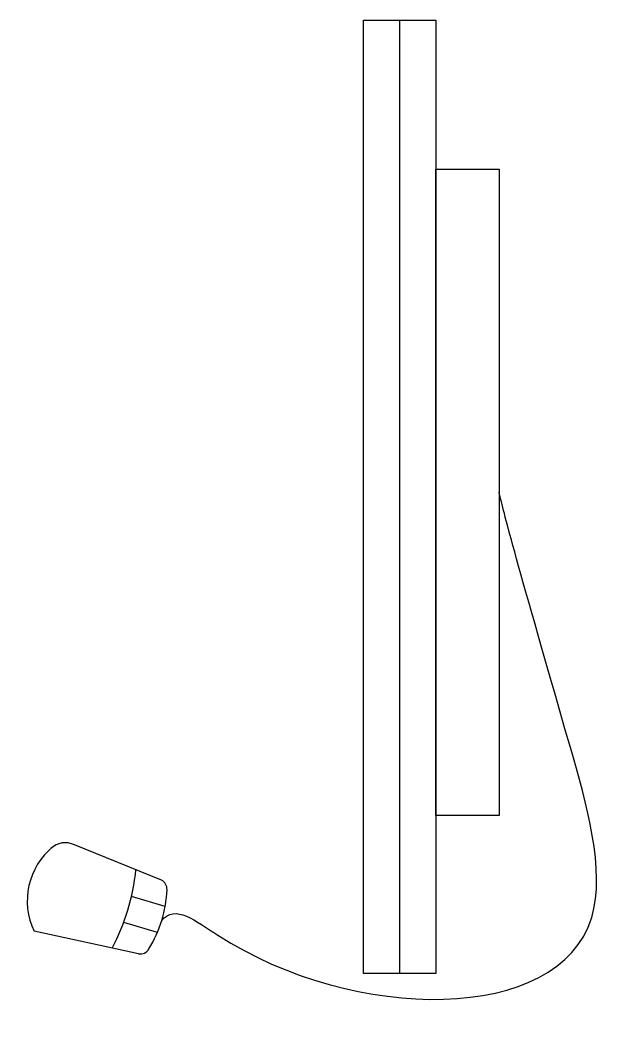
# Model space of a CAD drawing. Header units: millimetres. Extents: x -113526 to 211532, y -79714 to 28306.
# Drawn here: x 41530 to 41874, y 15324 to 15914 of the extents above; entities that cross this region are included whole.
import ezdxf

# ---------------------------------------------------------------- set-up
doc = ezdxf.new("R2010")
doc.units = ezdxf.units.MM
doc.layers.add('$Longfin_AP_HATCH', color=1, linetype='Continuous')

# ---------------------------------------------------------------- blocks, each defined once
blk = doc.blocks.new('dfbadhm')
at = {"layer": '$Longfin_AP_HATCH', "color": 4}
for p, q in [((173843589.01, 71129932.89, 342.86), (173843537.88, 71129953.58, 342.86)), ((173843591.2, 71129917.34, 342.86), (173843571.45, 71129923.19, 342.86)), ((173843586.67, 71129902.11, 342.86), (173843566.85, 71129907.98, 342.86)), ((173843575.52, 71129889.66, 342.86), (173843514.28, 71129902.84, 342.86))]:
    blk.add_line(p, q, dxfattribs=at)
for points in [[(173843707.74, 71130437.99), (173843750.24, 71130437.99), (173843750.24, 71129878.03), (173843707.74, 71129878.03)], [(173843750.24, 71130350.42), (173843787.42, 71130350.42), (173843787.42, 71129970.91), (173843750.24, 71129970.91)]]:
    blk.add_lwpolyline(points, close=True, dxfattribs=at)
for centre, radius, start, end in [((173843551.19, 71129920.66, 342.86), 40.99, 128.79677, 205.77144), ((173843532.5, 71129942.85, 342.86), 12, 63.38485, 134.60383), ((173843452.73, 71129950.8, 342.86), 121.89, 331.69332, 354.41879), ((173843586.32, 71129927.53, 342.86), 6, 357.5277, 63.38485), ((173843519.37, 71129930.42, 342.86), 73.01, 328.6568, 357.5277), ((173843576.6, 71129895.56, 342.86), 6, 259.65521, 328.6568)]:
    blk.add_arc(centre, radius, start, end, dxfattribs=at)
blk.add_open_spline([(173843589.22, 71129909.18, 342.86), (173843597.01, 71129918.96, 342.9), (173843682.05, 71129848.98, 343.12), (173843876.37, 71129848.24, 336.19), (173843795.33, 71130127.83, 363.33), (173843790.91, 71130146.18, 160.25), (173843787.42, 71130160.66)], degree=3, knots=[1.993837, 1.993837, 1.993837, 1.993837, 39.525562, 267.177969, 367.844581, 744.358346, 744.358346, 744.358346, 744.358346], dxfattribs=at)
at = {"color": 8}
blk.add_line((173843728.99, 71130437.99), (173843728.99, 71129878.03), dxfattribs=at)

msp = doc.modelspace()

# ---------------------------------------------------------------- block references
at = {"layer": '$Longfin_AP_HATCH', "color": 2}
msp.add_blockref('dfbadhm', (-173801975.89, -71114523.95), dxfattribs=at)

doc.saveas('drawing.dxf')
